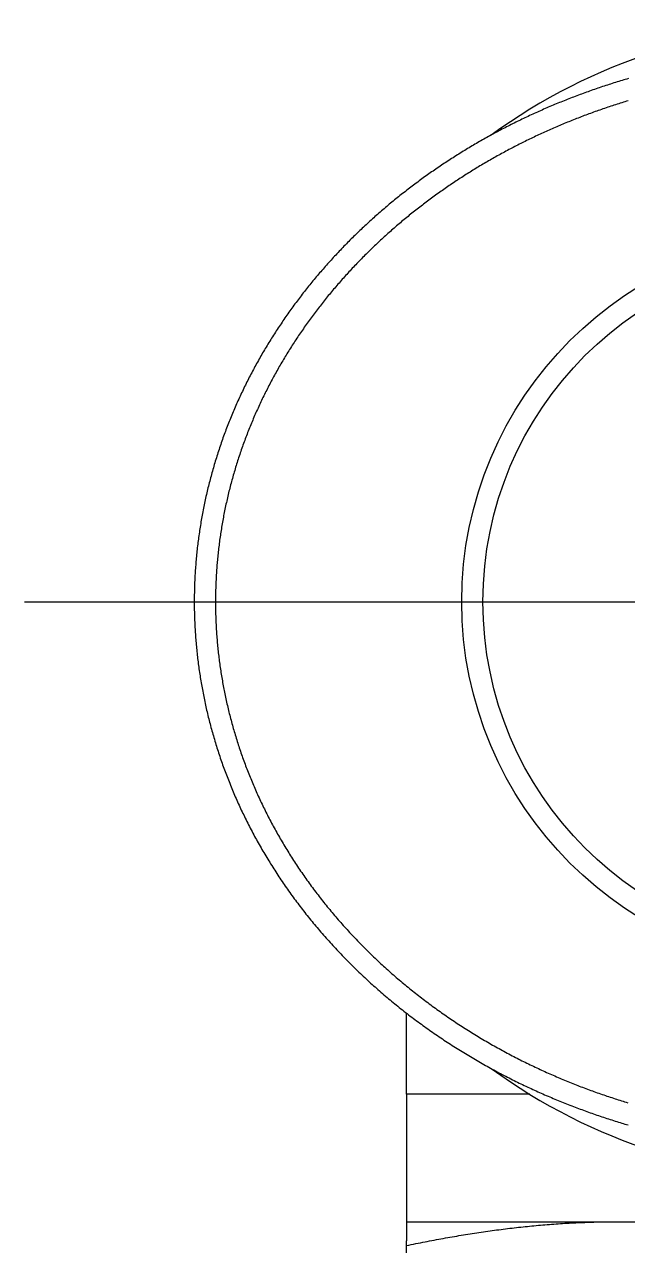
# Model space of a CAD drawing. Extents: x -15.1 to 52.3, y -18.2 to 44.1.
# Drawn here: x 33.33 to 40.44, y 27.72 to 42.1 of the extents above; entities that cross this region are included whole.
import ezdxf

# ---------------------------------------------------------------- set-up
doc = ezdxf.new("R2010")
doc.units = 0
doc.linetypes.add('CENTER', pattern=[50.8, 31.75, -6.35, 6.35, -6.35])
doc.layers.get('0').update_dxf_attribs({"linetype": 'CONTINUOUS'})
doc.layers.add('CENTER', color=1, linetype='CENTER')

msp = doc.modelspace()

# ---------------------------------------------------------------- linework, layer by layer
at = {"color": 7, "linetype": 'CONTINUOUS'}
for p, q in [((37.833685, 29.5), (37.833685, 30.455186)), ((37.833685, 29.5), (37.833685, 28)), ((39.284037, 29.5), (37.833685, 29.5)), ((37.833685, 28), (47.833685, 28)), ((37.833685, 28), (37.833685, 27.773064)), ((37.833685, 8.281532), (37.833685, 27.773064))]:
    msp.add_line(p, q, dxfattribs=at)
at = {"color": 7}
for points in [[(40.4483, 41.4626, 0), (40.429, 41.457, 0), (40.4098, 41.4513, 0), (40.3906, 41.4456, 0), (40.3713, 41.4398, 0), (40.3521, 41.434, 0), (40.3329, 41.4282, 0), (40.3137, 41.4223, 0), (40.2946, 41.4163, 0), (40.2754, 41.4103, 0), (40.2563, 41.4043, 0), (40.2371, 41.3982, 0), (40.218, 41.392, 0), (40.1989, 41.3858, 0), (40.1798, 41.3796, 0), (40.1608, 41.3733, 0), (40.1417, 41.367, 0), (40.1227, 41.3606, 0), (40.1037, 41.3542, 0), (40.0846, 41.3477, 0), (40.0657, 41.3412, 0), (40.0467, 41.3347, 0), (40.0277, 41.3281, 0), (40.0088, 41.3214, 0), (39.9898, 41.3147, 0), (39.9709, 41.308, 0), (39.952, 41.3012, 0), (39.9331, 41.2943, 0), (39.9142, 41.2875, 0), (39.8954, 41.2805, 0), (39.8765, 41.2735, 0), (39.8577, 41.2665, 0), (39.8389, 41.2595, 0), (39.8201, 41.2523, 0), (39.8013, 41.2452, 0), (39.7826, 41.238, 0), (39.7638, 41.2307, 0), (39.7451, 41.2234, 0), (39.7264, 41.216, 0), (39.7077, 41.2086, 0), (39.689, 41.2012, 0), (39.6704, 41.1937, 0), (39.6517, 41.1861, 0), (39.6331, 41.1786, 0), (39.6145, 41.1709, 0), (39.5959, 41.1632, 0), (39.5773, 41.1555, 0), (39.5588, 41.1477, 0), (39.5403, 41.1399, 0), (39.5217, 41.132, 0), (39.5033, 41.1241, 0), (39.4848, 41.1162, 0), (39.4663, 41.1082, 0), (39.4479, 41.1001, 0), (39.4295, 41.092, 0), (39.4111, 41.0838, 0), (39.3927, 41.0756, 0), (39.3743, 41.0674, 0), (39.356, 41.0591, 0), (39.3377, 41.0508, 0), (39.3194, 41.0424, 0), (39.3011, 41.034, 0), (39.2828, 41.0255, 0), (39.2646, 41.0169, 0), (39.2463, 41.0084, 0), (39.2281, 40.9998, 0), (39.21, 40.9911, 0), (39.1918, 40.9824, 0), (39.1737, 40.9736, 0), (39.1555, 40.9648, 0), (39.1374, 40.9559, 0), (39.1194, 40.947, 0), (39.1013, 40.9381, 0), (39.0833, 40.9291, 0), (39.0653, 40.9201, 0), (39.0473, 40.911, 0), (39.0293, 40.9018, 0), (39.0114, 40.8926, 0), (38.9934, 40.8834, 0), (38.9755, 40.8741, 0), (38.9576, 40.8648, 0), (38.9398, 40.8554, 0), (38.9219, 40.846, 0), (38.9041, 40.8365, 0), (38.8863, 40.827, 0), (38.8686, 40.8175, 0), (38.8508, 40.8079, 0), (38.8331, 40.7982, 0), (38.8154, 40.7885, 0), (38.7977, 40.7787, 0), (38.7801, 40.7689, 0), (38.7625, 40.7591, 0), (38.7448, 40.7492, 0), (38.7273, 40.7393, 0), (38.7097, 40.7293, 0), (38.6922, 40.7193, 0), (38.6747, 40.7092, 0), (38.6572, 40.699, 0), (38.6397, 40.6889, 0), (38.6223, 40.6787, 0), (38.6049, 40.6684, 0), (38.5875, 40.6581, 0), (38.5702, 40.6477, 0), (38.5529, 40.6373, 0), (38.5356, 40.6269, 0), (38.5183, 40.6164, 0), (38.5011, 40.6058, 0), (38.4838, 40.5952, 0), (38.4666, 40.5846, 0), (38.4495, 40.5739, 0), (38.4324, 40.5632, 0), (38.4153, 40.5524, 0), (38.3982, 40.5416, 0), (38.3811, 40.5307, 0), (38.3641, 40.5198, 0), (38.3471, 40.5088, 0), (38.3302, 40.4978, 0), (38.3132, 40.4868, 0), (38.2963, 40.4757, 0), (38.2794, 40.4645, 0), (38.2626, 40.4533, 0), (38.2458, 40.4421, 0), (38.229, 40.4308, 0), (38.2122, 40.4195, 0), (38.1955, 40.4081, 0), (38.1788, 40.3967, 0), (38.1622, 40.3852, 0), (38.1455, 40.3737, 0), (38.1289, 40.3621, 0), (38.1124, 40.3505, 0), (38.0958, 40.3389, 0), (38.0793, 40.3272, 0), (38.0628, 40.3155, 0), (38.0464, 40.3037, 0), (38.03, 40.2919, 0), (38.0136, 40.28, 0), (37.9973, 40.2681, 0), (37.981, 40.2561, 0), (37.9647, 40.2441, 0), (37.9484, 40.232, 0), (37.9322, 40.2199, 0), (37.916, 40.2078, 0), (37.8999, 40.1956, 0), (37.8838, 40.1834, 0), (37.8677, 40.1711, 0), (37.8516, 40.1588, 0), (37.8356, 40.1464, 0), (37.8196, 40.134, 0), (37.8037, 40.1216, 0), (37.7878, 40.1091, 0), (37.7719, 40.0965, 0), (37.7561, 40.0839, 0), (37.7403, 40.0713, 0), (37.7245, 40.0586, 0), (37.7088, 40.0459, 0), (37.6931, 40.0331, 0), (37.6774, 40.0203, 0), (37.6618, 40.0075, 0), (37.6462, 39.9946, 0), (37.6307, 39.9816, 0), (37.6152, 39.9686, 0), (37.5997, 39.9556, 0), (37.5842, 39.9425, 0), (37.5688, 39.9294, 0), (37.5535, 39.9163, 0), (37.5382, 39.903, 0), (37.5229, 39.8898, 0), (37.5076, 39.8765, 0), (37.4924, 39.8632, 0), (37.4772, 39.8498, 0), (37.4621, 39.8364, 0), (37.447, 39.8229, 0), (37.4319, 39.8094, 0), (37.4169, 39.7958, 0), (37.4019, 39.7822, 0), (37.387, 39.7686, 0), (37.3721, 39.7549, 0), (37.3572, 39.7412, 0), (37.3424, 39.7274, 0), (37.3276, 39.7136, 0), (37.3129, 39.6998, 0), (37.2982, 39.6859, 0), (37.2835, 39.6719, 0), (37.2689, 39.6579, 0), (37.2543, 39.6439, 0), (37.2398, 39.6298, 0), (37.2253, 39.6157, 0), (37.2108, 39.6016, 0), (37.1964, 39.5874, 0), (37.182, 39.5731, 0), (37.1677, 39.5589, 0), (37.1534, 39.5445, 0), (37.1392, 39.5302, 0), (37.125, 39.5158, 0), (37.1108, 39.5013, 0), (37.0967, 39.4868, 0), (37.0826, 39.4723, 0), (37.0686, 39.4577, 0), (37.0546, 39.4431, 0), (37.0406, 39.4284, 0), (37.0267, 39.4137, 0), (37.0128, 39.399, 0), (36.999, 39.3842, 0), (36.9852, 39.3694, 0), (36.9715, 39.3545, 0), (36.9578, 39.3396, 0), (36.9442, 39.3247, 0), (36.9306, 39.3097, 0), (36.917, 39.2946, 0), (36.9035, 39.2796, 0), (36.8901, 39.2644, 0), (36.8766, 39.2493, 0), (36.8633, 39.2341, 0), (36.8499, 39.2188, 0), (36.8366, 39.2035, 0), (36.8234, 39.1882, 0), (36.8102, 39.1729, 0), (36.7971, 39.1575, 0), (36.784, 39.142, 0), (36.7709, 39.1265, 0), (36.7579, 39.111, 0), (36.7449, 39.0954, 0), (36.732, 39.0798, 0), (36.7192, 39.0642, 0), (36.7063, 39.0485, 0), (36.6936, 39.0327, 0), (36.6808, 39.017, 0), (36.6682, 39.0011, 0), (36.6555, 38.9853, 0), (36.6429, 38.9694, 0), (36.6304, 38.9535, 0), (36.6179, 38.9375, 0), (36.6055, 38.9215, 0), (36.5931, 38.9054, 0), (36.5808, 38.8893, 0), (36.5685, 38.8732, 0), (36.5562, 38.857, 0), (36.544, 38.8408, 0), (36.5319, 38.8245, 0), (36.5198, 38.8082, 0), (36.5077, 38.7919, 0), (36.4957, 38.7755, 0), (36.4838, 38.7591, 0), (36.4719, 38.7426, 0), (36.4601, 38.7261, 0), (36.4483, 38.7096, 0), (36.4365, 38.693, 0), (36.4248, 38.6764, 0), (36.4132, 38.6597, 0), (36.4016, 38.643, 0), (36.39, 38.6262, 0), (36.3785, 38.6095, 0), (36.3671, 38.5926, 0), (36.3557, 38.5758, 0), (36.3444, 38.5589, 0), (36.3331, 38.5419, 0), (36.3219, 38.5249, 0), (36.3107, 38.5079, 0), (36.2995, 38.4909, 0), (36.2885, 38.4738, 0), (36.2775, 38.4566, 0), (36.2665, 38.4395, 0), (36.2556, 38.4222, 0), (36.2447, 38.405, 0), (36.2339, 38.3877, 0), (36.2232, 38.3704, 0), (36.2125, 38.353, 0), (36.2018, 38.3356, 0), (36.1912, 38.3182, 0), (36.1807, 38.3007, 0), (36.1702, 38.2832, 0), (36.1598, 38.2657, 0), (36.1495, 38.2481, 0), (36.1392, 38.2305, 0), (36.1289, 38.2128, 0), (36.1187, 38.1951, 0), (36.1086, 38.1774, 0), (36.0985, 38.1597, 0), (36.0885, 38.1419, 0), (36.0785, 38.124, 0), (36.0686, 38.1062, 0), (36.0588, 38.0883, 0), (36.049, 38.0703, 0), (36.0392, 38.0524, 0), (36.0296, 38.0344, 0), (36.0199, 38.0163, 0), (36.0104, 37.9982, 0), (36.0009, 37.9801, 0), (35.9915, 37.962, 0), (35.9821, 37.9438, 0), (35.9728, 37.9256, 0), (35.9635, 37.9074, 0), (35.9543, 37.8891, 0), (35.9452, 37.8708, 0), (35.9361, 37.8525, 0), (35.9271, 37.8341, 0), (35.9181, 37.8157, 0), (35.9092, 37.7973, 0), (35.9004, 37.7788, 0), (35.8916, 37.7603, 0), (35.8829, 37.7418, 0), (35.8743, 37.7232, 0), (35.8657, 37.7046, 0), (35.8572, 37.686, 0), (35.8487, 37.6673, 0), (35.8403, 37.6486, 0), (35.832, 37.6299, 0), (35.8237, 37.6112, 0), (35.8155, 37.5924, 0), (35.8074, 37.5736, 0), (35.7993, 37.5547, 0), (35.7913, 37.5359, 0), (35.7834, 37.517, 0), (35.7755, 37.4981, 0), (35.7677, 37.4791, 0), (35.7599, 37.4601, 0), (35.7523, 37.4411, 0), (35.7446, 37.4221, 0), (35.7371, 37.4031, 0), (35.7296, 37.384, 0), (35.7222, 37.3649, 0), (35.7148, 37.3457, 0), (35.7075, 37.3266, 0), (35.7003, 37.3074, 0), (35.6932, 37.2882, 0), (35.6861, 37.2689, 0), (35.679, 37.2497, 0), (35.6721, 37.2304, 0), (35.6652, 37.2111, 0), (35.6584, 37.1917, 0), (35.6516, 37.1724, 0), (35.6449, 37.153, 0), (35.6383, 37.1336, 0), (35.6318, 37.1141, 0), (35.6253, 37.0947, 0), (35.6189, 37.0752, 0), (35.6125, 37.0557, 0), (35.6062, 37.0362, 0), (35.6, 37.0167, 0), (35.5939, 36.9971, 0), (35.5878, 36.9775, 0), (35.5818, 36.9579, 0), (35.5759, 36.9383, 0), (35.57, 36.9187, 0), (35.5642, 36.899, 0), (35.5585, 36.8793, 0), (35.5528, 36.8596, 0), (35.5472, 36.8399, 0), (35.5417, 36.8202, 0), (35.5363, 36.8004, 0), (35.5309, 36.7806, 0), (35.5256, 36.7608, 0), (35.5203, 36.741, 0), (35.5152, 36.7212, 0), (35.5101, 36.7013, 0), (35.505, 36.6815, 0), (35.5001, 36.6616, 0), (35.4952, 36.6417, 0), (35.4904, 36.6218, 0), (35.4856, 36.6019, 0), (35.481, 36.5819, 0), (35.4764, 36.562, 0), (35.4718, 36.542, 0), (35.4674, 36.522, 0), (35.463, 36.502, 0), (35.4587, 36.482, 0), (35.4545, 36.4619, 0), (35.4503, 36.4419, 0), (35.4462, 36.4218, 0), (35.4422, 36.4017, 0), (35.4382, 36.3817, 0), (35.4344, 36.3616, 0), (35.4306, 36.3414, 0), (35.4268, 36.3213, 0), (35.4232, 36.3012, 0), (35.4196, 36.281, 0), (35.4161, 36.2609, 0), (35.4126, 36.2407, 0), (35.4093, 36.2205, 0), (35.406, 36.2003, 0), (35.4028, 36.1801, 0), (35.3996, 36.1599, 0), (35.3965, 36.1397, 0), (35.3935, 36.1195, 0), (35.3906, 36.0993, 0), (35.3878, 36.079, 0), (35.385, 36.0588, 0), (35.3823, 36.0385, 0), (35.3796, 36.0182, 0), (35.3771, 35.9979, 0), (35.3746, 35.9776, 0), (35.3722, 35.9574, 0), (35.3698, 35.9371, 0), (35.3675, 35.9167, 0), (35.3654, 35.8964, 0), (35.3632, 35.8761, 0), (35.3612, 35.8558, 0), (35.3592, 35.8354, 0), (35.3573, 35.8151, 0), (35.3555, 35.7947, 0), (35.3537, 35.7744, 0), (35.352, 35.754, 0), (35.3504, 35.7337, 0), (35.3489, 35.7133, 0), (35.3474, 35.6929, 0), (35.346, 35.6725, 0), (35.3447, 35.6522, 0), (35.3435, 35.6318, 0), (35.3423, 35.6114, 0), (35.3412, 35.591, 0), (35.3402, 35.5706, 0), (35.3393, 35.5502, 0), (35.3384, 35.5298, 0), (35.3376, 35.5094, 0), (35.3369, 35.489, 0), (35.3362, 35.4686, 0), (35.3357, 35.4482, 0), (35.3352, 35.4278, 0), (35.3347, 35.4073, 0), (35.3344, 35.3869, 0), (35.3341, 35.3665, 0), (35.3339, 35.3461, 0), (35.3338, 35.3257, 0), (35.3337, 35.3053, 0), (35.3337, 35.2848, 0), (35.3338, 35.2644, 0), (35.334, 35.244, 0), (35.3342, 35.2236, 0), (35.3345, 35.2032, 0), (35.3349, 35.1828, 0), (35.3354, 35.1623, 0), (35.3359, 35.1419, 0), (35.3365, 35.1215, 0), (35.3372, 35.1011, 0), (35.338, 35.0807, 0), (35.3388, 35.0603, 0), (35.3397, 35.0399, 0), (35.3407, 35.0195, 0), (35.3417, 34.9991, 0), (35.3429, 34.9787, 0), (35.3441, 34.9583, 0), (35.3453, 34.9379, 0), (35.3467, 34.9175, 0), (35.3481, 34.8971, 0), (35.3496, 34.8767, 0), (35.3512, 34.8563, 0), (35.3528, 34.8359, 0), (35.3545, 34.8155, 0), (35.3563, 34.7951, 0), (35.3582, 34.7747, 0), (35.3602, 34.7543, 0), (35.3622, 34.734, 0), (35.3643, 34.7136, 0), (35.3664, 34.6932, 0), (35.3687, 34.6728, 0), (35.371, 34.6525, 0), (35.3734, 34.6321, 0), (35.3758, 34.6117, 0), (35.3784, 34.5914, 0), (35.381, 34.571, 0), (35.3837, 34.5507, 0), (35.3864, 34.5303, 0), (35.3893, 34.51, 0), (35.3922, 34.4897, 0), (35.3952, 34.4693, 0), (35.3982, 34.449, 0), (35.4014, 34.4287, 0), (35.4046, 34.4083, 0), (35.4079, 34.388, 0), (35.4112, 34.3677, 0), (35.4147, 34.3474, 0), (35.4182, 34.3271, 0), (35.4218, 34.3068, 0), (35.4254, 34.2865, 0), (35.4292, 34.2662, 0), (35.433, 34.2459, 0), (35.4368, 34.2257, 0), (35.4408, 34.2054, 0), (35.4448, 34.1851, 0), (35.449, 34.1649, 0), (35.4531, 34.1446, 0), (35.4574, 34.1244, 0), (35.4617, 34.1041, 0), (35.4661, 34.0839, 0), (35.4706, 34.0637, 0), (35.4752, 34.0434, 0), (35.4798, 34.0232, 0), (35.4845, 34.003, 0), (35.4893, 33.9828, 0), (35.4942, 33.9626, 0), (35.4991, 33.9424, 0), (35.5041, 33.9223, 0), (35.5092, 33.9021, 0), (35.5144, 33.8819, 0), (35.5196, 33.8618, 0), (35.5249, 33.8416, 0), (35.5303, 33.8215, 0), (35.5358, 33.8013, 0), (35.5413, 33.7812, 0), (35.5469, 33.7611, 0), (35.5526, 33.741, 0), (35.5584, 33.7209, 0), (35.5643, 33.7008, 0), (35.5702, 33.6807, 0), (35.5762, 33.6607, 0), (35.5822, 33.6406, 0), (35.5884, 33.6205, 0), (35.5946, 33.6005, 0), (35.6009, 33.5805, 0), (35.6073, 33.5605, 0), (35.6137, 33.5404, 0), (35.6203, 33.5204, 0), (35.6269, 33.5004, 0), (35.6336, 33.4805, 0), (35.6403, 33.4605, 0), (35.6472, 33.4405, 0), (35.6541, 33.4206, 0), (35.6611, 33.4007, 0), (35.6681, 33.3807, 0), (35.6753, 33.3608, 0), (35.6825, 33.3409, 0), (35.6898, 33.321, 0), (35.6971, 33.3012, 0), (35.7046, 33.2813, 0), (35.7121, 33.2615, 0), (35.7197, 33.2416, 0), (35.7274, 33.2218, 0), (35.7352, 33.202, 0), (35.743, 33.1822, 0), (35.7509, 33.1624, 0), (35.7589, 33.1426, 0), (35.7669, 33.1229, 0), (35.7751, 33.1031, 0), (35.7833, 33.0834, 0), (35.7916, 33.0637, 0), (35.8, 33.044, 0), (35.8084, 33.0243, 0), (35.8169, 33.0047, 0), (35.8255, 32.985, 0), (35.8342, 32.9654, 0), (35.843, 32.9457, 0), (35.8518, 32.9261, 0), (35.8607, 32.9066, 0), (35.8697, 32.887, 0), (35.8788, 32.8674, 0), (35.8879, 32.8479, 0), (35.8971, 32.8284, 0), (35.9064, 32.8088, 0), (35.9158, 32.7894, 0), (35.9253, 32.7699, 0), (35.9348, 32.7504, 0), (35.9444, 32.731, 0), (35.9541, 32.7116, 0), (35.9638, 32.6922, 0), (35.9737, 32.6728, 0), (35.9836, 32.6534, 0), (35.9936, 32.6341, 0), (36.0037, 32.6147, 0), (36.0138, 32.5954, 0), (36.0241, 32.5761, 0), (36.0344, 32.5568, 0), (36.0448, 32.5376, 0), (36.0553, 32.5183, 0), (36.0658, 32.4991, 0), (36.0764, 32.4799, 0), (36.0871, 32.4607, 0), (36.0979, 32.4415, 0), (36.1088, 32.4224, 0), (36.1197, 32.4033, 0), (36.1308, 32.3842, 0), (36.1419, 32.3651, 0), (36.1531, 32.346, 0), (36.1643, 32.327, 0), (36.1757, 32.308, 0), (36.1871, 32.289, 0), (36.1986, 32.27, 0), (36.2101, 32.251, 0), (36.2218, 32.2321, 0), (36.2335, 32.2132, 0), (36.2453, 32.1943, 0), (36.2572, 32.1755, 0), (36.2692, 32.1566, 0), (36.2812, 32.1378, 0), (36.2933, 32.1191, 0), (36.3055, 32.1003, 0), (36.3178, 32.0816, 0), (36.3301, 32.0629, 0), (36.3425, 32.0442, 0), (36.355, 32.0256, 0), (36.3676, 32.0069, 0), (36.3803, 31.9883, 0), (36.393, 31.9698, 0), (36.4058, 31.9512, 0), (36.4187, 31.9327, 0), (36.4316, 31.9143, 0), (36.4447, 31.8958, 0), (36.4578, 31.8774, 0), (36.471, 31.859, 0), (36.4842, 31.8406, 0), (36.4976, 31.8223, 0), (36.511, 31.804, 0), (36.5245, 31.7858, 0), (36.5381, 31.7675, 0), (36.5517, 31.7493, 0), (36.5654, 31.7311, 0), (36.5792, 31.713, 0), (36.5931, 31.6949, 0), (36.607, 31.6768, 0), (36.621, 31.6588, 0), (36.6351, 31.6408, 0), (36.6493, 31.6228, 0), (36.6636, 31.6049, 0), (36.6779, 31.587, 0), (36.6923, 31.5691, 0), (36.7067, 31.5513, 0), (36.7213, 31.5335, 0), (36.7359, 31.5157, 0), (36.7506, 31.498, 0), (36.7654, 31.4803, 0), (36.7802, 31.4627, 0), (36.7951, 31.4451, 0), (36.8101, 31.4276, 0), (36.8252, 31.41, 0), (36.8403, 31.3926, 0), (36.8555, 31.3751, 0), (36.8707, 31.3578, 0), (36.8861, 31.3404, 0), (36.9015, 31.3231, 0), (36.9169, 31.3059, 0), (36.9325, 31.2887, 0), (36.9481, 31.2715, 0), (36.9637, 31.2544, 0), (36.9794, 31.2373, 0), (36.9952, 31.2203, 0), (37.0111, 31.2033, 0), (37.027, 31.1864, 0), (37.043, 31.1695, 0), (37.0591, 31.1526, 0), (37.0752, 31.1358, 0), (37.0914, 31.1191, 0), (37.1076, 31.1024, 0), (37.1239, 31.0858, 0), (37.1403, 31.0692, 0), (37.1567, 31.0526, 0), (37.1732, 31.0361, 0), (37.1898, 31.0197, 0), (37.2064, 31.0033, 0), (37.2231, 30.987, 0), (37.2398, 30.9707, 0), (37.2566, 30.9544, 0), (37.2734, 30.9382, 0), (37.2903, 30.9221, 0), (37.3073, 30.906, 0), (37.3243, 30.89, 0), (37.3413, 30.874, 0), (37.3585, 30.8581, 0), (37.3757, 30.8423, 0), (37.3929, 30.8265, 0), (37.4102, 30.8107, 0), (37.4275, 30.795, 0), (37.4449, 30.7794, 0), (37.4624, 30.7638, 0), (37.4799, 30.7483, 0), (37.4974, 30.7328, 0), (37.515, 30.7174, 0), (37.5327, 30.702, 0), (37.5504, 30.6868, 0), (37.5681, 30.6715, 0), (37.5859, 30.6563, 0), (37.6038, 30.6412, 0), (37.6217, 30.6262, 0), (37.6396, 30.6112, 0), (37.6576, 30.5963, 0), (37.6757, 30.5814, 0), (37.6938, 30.5666, 0), (37.7119, 30.5518, 0), (37.7301, 30.5371, 0), (37.7483, 30.5225, 0), (37.7666, 30.508, 0), (37.7849, 30.4935, 0), (37.8033, 30.479, 0), (37.8217, 30.4647, 0), (37.8401, 30.4504, 0), (37.8586, 30.4361, 0), (37.8771, 30.422, 0), (37.8957, 30.4078, 0), (37.9143, 30.3938, 0), (37.9329, 30.3798, 0), (37.9516, 30.3659, 0), (37.9703, 30.352, 0), (37.9891, 30.3382, 0), (38.0079, 30.3245, 0), (38.0267, 30.3109, 0), (38.0455, 30.2973, 0), (38.0644, 30.2837, 0), (38.0834, 30.2703, 0), (38.1023, 30.2569, 0), (38.1213, 30.2435, 0), (38.1404, 30.2303, 0), (38.1594, 30.217, 0), (38.1785, 30.2039, 0), (38.1977, 30.1908, 0), (38.2168, 30.1778, 0), (38.236, 30.1649, 0), (38.2552, 30.152, 0), (38.2744, 30.1392, 0), (38.2937, 30.1265, 0), (38.313, 30.1138, 0), (38.3323, 30.1012, 0), (38.3517, 30.0886, 0), (38.3711, 30.0762, 0), (38.3905, 30.0637, 0), (38.4099, 30.0514, 0), (38.4293, 30.0391, 0), (38.4488, 30.0269, 0), (38.4683, 30.0148, 0), (38.4878, 30.0027, 0), (38.5074, 29.9907, 0), (38.5269, 29.9788, 0), (38.5465, 29.9669, 0), (38.5661, 29.9551, 0), (38.5857, 29.9434, 0), (38.6054, 29.9317, 0), (38.625, 29.9201, 0), (38.6447, 29.9086, 0), (38.6644, 29.8971, 0), (38.6841, 29.8857, 0), (38.7038, 29.8744, 0), (38.7236, 29.8631, 0), (38.7433, 29.8519, 0), (38.7631, 29.8408, 0), (38.7829, 29.8298, 0), (38.8027, 29.8188, 0), (38.8225, 29.8079, 0), (38.8423, 29.797, 0), (38.8621, 29.7863, 0), (38.882, 29.7756, 0), (38.9018, 29.7649, 0), (38.9217, 29.7544, 0), (38.9416, 29.7439, 0), (38.9615, 29.7335, 0), (38.9814, 29.7231, 0), (39.0012, 29.7128, 0), (39.0211, 29.7026, 0), (39.0411, 29.6925, 0), (39.061, 29.6824, 0), (39.0809, 29.6724, 0), (39.1008, 29.6624, 0), (39.1207, 29.6526, 0), (39.1407, 29.6428, 0), (39.1606, 29.633, 0), (39.1806, 29.6233, 0), (39.2005, 29.6137, 0), (39.2204, 29.6042, 0), (39.2404, 29.5947, 0), (39.2603, 29.5853, 0), (39.2803, 29.576, 0), (39.3003, 29.5667, 0), (39.3202, 29.5575, 0), (39.3402, 29.5484, 0), (39.3601, 29.5393, 0), (39.3801, 29.5303, 0), (39.4, 29.5214, 0), (39.42, 29.5125, 0), (39.4399, 29.5037, 0), (39.4599, 29.495, 0), (39.4798, 29.4863, 0), (39.4997, 29.4777, 0), (39.5197, 29.4692, 0), (39.5396, 29.4607, 0), (39.5595, 29.4523, 0), (39.5794, 29.4439, 0), (39.5994, 29.4357, 0), (39.6193, 29.4275, 0), (39.6392, 29.4193, 0), (39.6591, 29.4112, 0), (39.679, 29.4032, 0), (39.6988, 29.3952, 0), (39.7187, 29.3873, 0), (39.7386, 29.3795, 0), (39.7584, 29.3717, 0), (39.7783, 29.364, 0), (39.7981, 29.3564, 0), (39.8179, 29.3488, 0), (39.8377, 29.3413, 0), (39.8576, 29.3338, 0), (39.8773, 29.3265, 0), (39.8971, 29.3191, 0), (39.9169, 29.3119, 0), (39.9367, 29.3047, 0), (39.9564, 29.2975, 0), (39.9761, 29.2904, 0), (39.9958, 29.2834, 0), (40.0155, 29.2765, 0), (40.0352, 29.2696, 0), (40.0549, 29.2627, 0), (40.0746, 29.256, 0), (40.0942, 29.2493, 0), (40.1138, 29.2426, 0), (40.1334, 29.236, 0), (40.153, 29.2295, 0), (40.1726, 29.223, 0), (40.1921, 29.2166, 0), (40.2117, 29.2103, 0), (40.2312, 29.204, 0), (40.2507, 29.1978, 0), (40.2702, 29.1916, 0), (40.2896, 29.1855, 0), (40.3091, 29.1795, 0), (40.3285, 29.1735, 0), (40.3478, 29.1676, 0), (40.3672, 29.1617, 0), (40.3865, 29.1559, 0), (40.4058, 29.1502, 0), (40.4251, 29.1445, 0), (40.4443, 29.1389, 0)], [(40.4434, 41.2005, 0), (40.4248, 41.1948, 0), (40.4062, 41.1891, 0), (40.3876, 41.1834, 0), (40.369, 41.1776, 0), (40.3504, 41.1718, 0), (40.3319, 41.166, 0), (40.3133, 41.16, 0), (40.2948, 41.1541, 0), (40.2762, 41.1481, 0), (40.2577, 41.1421, 0), (40.2392, 41.136, 0), (40.2208, 41.1298, 0), (40.2023, 41.1237, 0), (40.1839, 41.1174, 0), (40.1654, 41.1112, 0), (40.147, 41.1048, 0), (40.1286, 41.0985, 0), (40.1102, 41.0921, 0), (40.0918, 41.0856, 0), (40.0735, 41.0791, 0), (40.0551, 41.0726, 0), (40.0368, 41.066, 0), (40.0185, 41.0594, 0), (40.0002, 41.0527, 0), (39.9819, 41.046, 0), (39.9637, 41.0392, 0), (39.9454, 41.0324, 0), (39.9272, 41.0256, 0), (39.909, 41.0187, 0), (39.8908, 41.0117, 0), (39.8726, 41.0047, 0), (39.8544, 40.9977, 0), (39.8363, 40.9906, 0), (39.8181, 40.9835, 0), (39.8, 40.9763, 0), (39.7819, 40.9691, 0), (39.7638, 40.9618, 0), (39.7458, 40.9545, 0), (39.7277, 40.9472, 0), (39.7097, 40.9398, 0), (39.6917, 40.9323, 0), (39.6737, 40.9248, 0), (39.6557, 40.9173, 0), (39.6378, 40.9097, 0), (39.6198, 40.9021, 0), (39.6019, 40.8944, 0), (39.584, 40.8867, 0), (39.5661, 40.8789, 0), (39.5483, 40.8711, 0), (39.5304, 40.8633, 0), (39.5126, 40.8554, 0), (39.4948, 40.8475, 0), (39.477, 40.8395, 0), (39.4592, 40.8314, 0), (39.4415, 40.8234, 0), (39.4238, 40.8152, 0), (39.4061, 40.8071, 0), (39.3884, 40.7989, 0), (39.3707, 40.7906, 0), (39.3531, 40.7823, 0), (39.3354, 40.7739, 0), (39.3178, 40.7656, 0), (39.3002, 40.7571, 0), (39.2827, 40.7486, 0), (39.2651, 40.7401, 0), (39.2476, 40.7315, 0), (39.2301, 40.7229, 0), (39.2126, 40.7142, 0), (39.1952, 40.7055, 0), (39.1777, 40.6968, 0), (39.1603, 40.688, 0), (39.1429, 40.6791, 0), (39.1255, 40.6702, 0), (39.1082, 40.6613, 0), (39.0908, 40.6523, 0), (39.0735, 40.6433, 0), (39.0562, 40.6342, 0), (39.039, 40.6251, 0), (39.0217, 40.6159, 0), (39.0045, 40.6067, 0), (38.9873, 40.5975, 0), (38.9702, 40.5882, 0), (38.953, 40.5788, 0), (38.9359, 40.5694, 0), (38.9188, 40.56, 0), (38.9017, 40.5505, 0), (38.8846, 40.541, 0), (38.8676, 40.5314, 0), (38.8506, 40.5218, 0), (38.8336, 40.5121, 0), (38.8166, 40.5024, 0), (38.7997, 40.4927, 0), (38.7828, 40.4829, 0), (38.7659, 40.473, 0), (38.749, 40.4632, 0), (38.7322, 40.4532, 0), (38.7154, 40.4433, 0), (38.6986, 40.4332, 0), (38.6819, 40.4232, 0), (38.6651, 40.4131, 0), (38.6484, 40.4029, 0), (38.6318, 40.3927, 0), (38.6151, 40.3825, 0), (38.5985, 40.3722, 0), (38.5819, 40.3618, 0), (38.5653, 40.3515, 0), (38.5488, 40.341, 0), (38.5323, 40.3306, 0), (38.5158, 40.3201, 0), (38.4993, 40.3095, 0), (38.4829, 40.2989, 0), (38.4665, 40.2883, 0), (38.4502, 40.2776, 0), (38.4338, 40.2669, 0), (38.4175, 40.2561, 0), (38.4012, 40.2453, 0), (38.385, 40.2344, 0), (38.3687, 40.2235, 0), (38.3526, 40.2126, 0), (38.3364, 40.2016, 0), (38.3203, 40.1905, 0), (38.3042, 40.1794, 0), (38.2881, 40.1683, 0), (38.272, 40.1572, 0), (38.256, 40.1459, 0), (38.24, 40.1347, 0), (38.2241, 40.1234, 0), (38.2082, 40.1121, 0), (38.1923, 40.1007, 0), (38.1764, 40.0892, 0), (38.1606, 40.0778, 0), (38.1448, 40.0663, 0), (38.1291, 40.0547, 0), (38.1133, 40.0431, 0), (38.0977, 40.0315, 0), (38.082, 40.0198, 0), (38.0664, 40.0081, 0), (38.0508, 39.9963, 0), (38.0352, 39.9845, 0), (38.0197, 39.9726, 0), (38.0042, 39.9607, 0), (37.9887, 39.9488, 0), (37.9733, 39.9368, 0), (37.9579, 39.9248, 0), (37.9425, 39.9127, 0), (37.9272, 39.9006, 0), (37.9119, 39.8884, 0), (37.8967, 39.8763, 0), (37.8815, 39.864, 0), (37.8663, 39.8517, 0), (37.8511, 39.8394, 0), (37.836, 39.827, 0), (37.8209, 39.8146, 0), (37.8059, 39.8022, 0), (37.7909, 39.7897, 0), (37.7759, 39.7772, 0), (37.761, 39.7646, 0), (37.7461, 39.752, 0), (37.7312, 39.7393, 0), (37.7164, 39.7266, 0), (37.7016, 39.7139, 0), (37.6869, 39.7011, 0), (37.6722, 39.6883, 0), (37.6575, 39.6754, 0), (37.6428, 39.6625, 0), (37.6282, 39.6496, 0), (37.6137, 39.6366, 0), (37.5992, 39.6235, 0), (37.5847, 39.6105, 0), (37.5702, 39.5974, 0), (37.5558, 39.5842, 0), (37.5414, 39.571, 0), (37.5271, 39.5578, 0), (37.5128, 39.5445, 0), (37.4986, 39.5312, 0), (37.4844, 39.5178, 0), (37.4702, 39.5044, 0), (37.4561, 39.491, 0), (37.442, 39.4775, 0), (37.4279, 39.464, 0), (37.4139, 39.4504, 0), (37.3999, 39.4368, 0), (37.386, 39.4232, 0), (37.3721, 39.4095, 0), (37.3582, 39.3958, 0), (37.3444, 39.382, 0), (37.3307, 39.3682, 0), (37.3169, 39.3544, 0), (37.3032, 39.3405, 0), (37.2896, 39.3266, 0), (37.276, 39.3126, 0), (37.2624, 39.2986, 0), (37.2489, 39.2846, 0), (37.2354, 39.2705, 0), (37.222, 39.2564, 0), (37.2086, 39.2422, 0), (37.1952, 39.228, 0), (37.1819, 39.2138, 0), (37.1687, 39.1995, 0), (37.1554, 39.1852, 0), (37.1422, 39.1708, 0), (37.1291, 39.1564, 0), (37.116, 39.142, 0), (37.103, 39.1275, 0), (37.09, 39.113, 0), (37.077, 39.0984, 0), (37.0641, 39.0838, 0), (37.0512, 39.0692, 0), (37.0384, 39.0545, 0), (37.0256, 39.0398, 0), (37.0128, 39.0251, 0), (37.0001, 39.0103, 0), (36.9875, 38.9955, 0), (36.9749, 38.9806, 0), (36.9623, 38.9657, 0), (36.9498, 38.9507, 0), (36.9373, 38.9358, 0), (36.9249, 38.9207, 0), (36.9125, 38.9057, 0), (36.9002, 38.8906, 0), (36.8879, 38.8755, 0), (36.8757, 38.8603, 0), (36.8635, 38.8451, 0), (36.8513, 38.8298, 0), (36.8392, 38.8145, 0), (36.8271, 38.7992, 0), (36.8151, 38.7838, 0), (36.8032, 38.7684, 0), (36.7913, 38.753, 0), (36.7794, 38.7375, 0), (36.7676, 38.722, 0), (36.7558, 38.7064, 0), (36.7441, 38.6909, 0), (36.7324, 38.6752, 0), (36.7208, 38.6596, 0), (36.7092, 38.6438, 0), (36.6977, 38.6281, 0), (36.6862, 38.6123, 0), (36.6747, 38.5965, 0), (36.6634, 38.5806, 0), (36.652, 38.5647, 0), (36.6407, 38.5488, 0), (36.6295, 38.5328, 0), (36.6183, 38.5168, 0), (36.6072, 38.5007, 0), (36.5961, 38.4847, 0), (36.585, 38.4685, 0), (36.574, 38.4524, 0), (36.5631, 38.4362, 0), (36.5522, 38.4199, 0), (36.5414, 38.4036, 0), (36.5306, 38.3873, 0), (36.5198, 38.371, 0), (36.5091, 38.3546, 0), (36.4985, 38.3382, 0), (36.4879, 38.3217, 0), (36.4774, 38.3052, 0), (36.4669, 38.2887, 0), (36.4565, 38.2721, 0), (36.4461, 38.2555, 0), (36.4358, 38.2389, 0), (36.4255, 38.2222, 0), (36.4153, 38.2055, 0), (36.4052, 38.1888, 0), (36.395, 38.172, 0), (36.385, 38.1552, 0), (36.375, 38.1384, 0), (36.365, 38.1215, 0), (36.3552, 38.1046, 0), (36.3453, 38.0877, 0), (36.3355, 38.0707, 0), (36.3258, 38.0537, 0), (36.3161, 38.0366, 0), (36.3065, 38.0196, 0), (36.297, 38.0025, 0), (36.2875, 37.9853, 0), (36.278, 37.9681, 0), (36.2686, 37.9509, 0), (36.2593, 37.9337, 0), (36.25, 37.9164, 0), (36.2408, 37.8991, 0), (36.2316, 37.8818, 0), (36.2225, 37.8644, 0), (36.2135, 37.847, 0), (36.2045, 37.8296, 0), (36.1955, 37.8121, 0), (36.1866, 37.7946, 0), (36.1778, 37.7771, 0), (36.1691, 37.7596, 0), (36.1604, 37.742, 0), (36.1517, 37.7244, 0), (36.1431, 37.7067, 0), (36.1346, 37.6891, 0), (36.1261, 37.6713, 0), (36.1177, 37.6536, 0), (36.1094, 37.6358, 0), (36.1011, 37.6181, 0), (36.0929, 37.6002, 0), (36.0847, 37.5824, 0), (36.0766, 37.5645, 0), (36.0686, 37.5466, 0), (36.0606, 37.5287, 0), (36.0527, 37.5107, 0), (36.0448, 37.4927, 0), (36.037, 37.4747, 0), (36.0293, 37.4566, 0), (36.0216, 37.4386, 0), (36.014, 37.4205, 0), (36.0064, 37.4023, 0), (35.999, 37.3842, 0), (35.9915, 37.366, 0), (35.9842, 37.3478, 0), (35.9769, 37.3296, 0), (35.9696, 37.3113, 0), (35.9625, 37.293, 0), (35.9554, 37.2747, 0), (35.9483, 37.2564, 0), (35.9413, 37.238, 0), (35.9344, 37.2197, 0), (35.9276, 37.2013, 0), (35.9208, 37.1828, 0), (35.9141, 37.1644, 0), (35.9074, 37.1459, 0), (35.9008, 37.1274, 0), (35.8943, 37.1089, 0), (35.8878, 37.0904, 0), (35.8814, 37.0718, 0), (35.8751, 37.0533, 0), (35.8688, 37.0347, 0), (35.8626, 37.016, 0), (35.8564, 36.9974, 0), (35.8504, 36.9787, 0), (35.8444, 36.9601, 0), (35.8384, 36.9414, 0), (35.8325, 36.9226, 0), (35.8267, 36.9039, 0), (35.821, 36.8851, 0), (35.8153, 36.8664, 0), (35.8097, 36.8476, 0), (35.8041, 36.8288, 0), (35.7986, 36.8099, 0), (35.7932, 36.7911, 0), (35.7879, 36.7722, 0), (35.7826, 36.7533, 0), (35.7774, 36.7344, 0), (35.7722, 36.7155, 0), (35.7672, 36.6965, 0), (35.7622, 36.6776, 0), (35.7572, 36.6586, 0), (35.7523, 36.6396, 0), (35.7475, 36.6206, 0), (35.7428, 36.6016, 0), (35.7381, 36.5826, 0), (35.7335, 36.5635, 0), (35.729, 36.5445, 0), (35.7245, 36.5254, 0), (35.7201, 36.5063, 0), (35.7158, 36.4872, 0), (35.7115, 36.4681, 0), (35.7073, 36.4489, 0), (35.7032, 36.4298, 0), (35.6991, 36.4106, 0), (35.6952, 36.3915, 0), (35.6912, 36.3723, 0), (35.6874, 36.3531, 0), (35.6836, 36.3339, 0), (35.6799, 36.3147, 0), (35.6763, 36.2954, 0), (35.6727, 36.2762, 0), (35.6692, 36.2569, 0), (35.6658, 36.2377, 0), (35.6624, 36.2184, 0), (35.6591, 36.1991, 0), (35.6559, 36.1798, 0), (35.6528, 36.1605, 0), (35.6497, 36.1412, 0), (35.6467, 36.1219, 0), (35.6438, 36.1026, 0), (35.6409, 36.0832, 0), (35.6381, 36.0639, 0), (35.6354, 36.0445, 0), (35.6327, 36.0252, 0), (35.6301, 36.0058, 0), (35.6276, 35.9864, 0), (35.6251, 35.967, 0), (35.6228, 35.9476, 0), (35.6205, 35.9282, 0), (35.6182, 35.9088, 0), (35.616, 35.8894, 0), (35.6139, 35.87, 0), (35.6119, 35.8506, 0), (35.61, 35.8311, 0), (35.6081, 35.8117, 0), (35.6063, 35.7923, 0), (35.6045, 35.7728, 0), (35.6028, 35.7534, 0), (35.6012, 35.7339, 0), (35.5997, 35.7144, 0), (35.5982, 35.695, 0), (35.5968, 35.6755, 0), (35.5955, 35.656, 0), (35.5942, 35.6366, 0), (35.5931, 35.6171, 0), (35.5919, 35.5976, 0), (35.5909, 35.5781, 0), (35.5899, 35.5586, 0), (35.589, 35.5391, 0), (35.5882, 35.5196, 0), (35.5874, 35.5001, 0), (35.5867, 35.4806, 0), (35.5861, 35.4611, 0), (35.5856, 35.4416, 0), (35.5851, 35.4221, 0), (35.5847, 35.4026, 0), (35.5843, 35.3831, 0), (35.5841, 35.3636, 0), (35.5839, 35.3441, 0), (35.5838, 35.3245, 0), (35.5837, 35.305, 0), (35.5837, 35.2855, 0), (35.5838, 35.266, 0), (35.584, 35.2465, 0), (35.5842, 35.227, 0), (35.5845, 35.2075, 0), (35.5849, 35.188, 0), (35.5853, 35.1685, 0), (35.5858, 35.149, 0), (35.5864, 35.1294, 0), (35.587, 35.1099, 0), (35.5878, 35.0904, 0), (35.5886, 35.0709, 0), (35.5894, 35.0514, 0), (35.5904, 35.0319, 0), (35.5914, 35.0124, 0), (35.5925, 34.9929, 0), (35.5936, 34.9734, 0), (35.5948, 34.9539, 0), (35.5961, 34.9344, 0), (35.5975, 34.9149, 0), (35.5989, 34.8955, 0), (35.6004, 34.876, 0), (35.602, 34.8565, 0), (35.6036, 34.837, 0), (35.6053, 34.8175, 0), (35.6071, 34.798, 0), (35.609, 34.7785, 0), (35.6109, 34.7591, 0), (35.6129, 34.7396, 0), (35.615, 34.7201, 0), (35.6171, 34.7006, 0), (35.6193, 34.6812, 0), (35.6216, 34.6617, 0), (35.624, 34.6422, 0), (35.6264, 34.6228, 0), (35.6289, 34.6033, 0), (35.6315, 34.5839, 0), (35.6341, 34.5644, 0), (35.6368, 34.545, 0), (35.6396, 34.5255, 0), (35.6425, 34.5061, 0), (35.6454, 34.4866, 0), (35.6484, 34.4672, 0), (35.6515, 34.4478, 0), (35.6546, 34.4284, 0), (35.6578, 34.4089, 0), (35.6611, 34.3895, 0), (35.6644, 34.3701, 0), (35.6679, 34.3507, 0), (35.6714, 34.3313, 0), (35.6749, 34.3119, 0), (35.6786, 34.2925, 0), (35.6823, 34.2731, 0), (35.6861, 34.2537, 0), (35.6899, 34.2344, 0), (35.6939, 34.215, 0), (35.6979, 34.1956, 0), (35.7019, 34.1763, 0), (35.7061, 34.1569, 0), (35.7103, 34.1376, 0), (35.7146, 34.1182, 0), (35.719, 34.0989, 0), (35.7234, 34.0795, 0), (35.7279, 34.0602, 0), (35.7325, 34.0409, 0), (35.7371, 34.0216, 0), (35.7419, 34.0023, 0), (35.7466, 33.983, 0), (35.7515, 33.9637, 0), (35.7565, 33.9444, 0), (35.7615, 33.9251, 0), (35.7665, 33.9058, 0), (35.7717, 33.8865, 0), (35.7769, 33.8673, 0), (35.7822, 33.848, 0), (35.7876, 33.8288, 0), (35.7931, 33.8095, 0), (35.7986, 33.7903, 0), (35.8042, 33.7711, 0), (35.8098, 33.7519, 0), (35.8156, 33.7327, 0), (35.8214, 33.7135, 0), (35.8273, 33.6943, 0), (35.8332, 33.6751, 0), (35.8393, 33.6559, 0), (35.8454, 33.6368, 0), (35.8515, 33.6176, 0), (35.8578, 33.5985, 0), (35.8641, 33.5793, 0), (35.8705, 33.5602, 0), (35.877, 33.5411, 0), (35.8835, 33.522, 0), (35.8901, 33.5029, 0), (35.8968, 33.4838, 0), (35.9036, 33.4647, 0), (35.9104, 33.4456, 0), (35.9173, 33.4266, 0), (35.9243, 33.4075, 0), (35.9314, 33.3885, 0), (35.9385, 33.3695, 0), (35.9457, 33.3505, 0), (35.953, 33.3315, 0), (35.9604, 33.3125, 0), (35.9678, 33.2935, 0), (35.9753, 33.2746, 0), (35.9829, 33.2556, 0), (35.9905, 33.2367, 0), (35.9982, 33.2178, 0), (36.006, 33.1988, 0), (36.0139, 33.1799, 0), (36.0218, 33.1611, 0), (36.0299, 33.1422, 0), (36.038, 33.1233, 0), (36.0461, 33.1045, 0), (36.0544, 33.0857, 0), (36.0627, 33.0668, 0), (36.0711, 33.048, 0), (36.0795, 33.0292, 0), (36.0881, 33.0105, 0), (36.0967, 32.9917, 0), (36.1054, 32.973, 0), (36.1142, 32.9542, 0), (36.123, 32.9355, 0), (36.1319, 32.9168, 0), (36.1409, 32.8981, 0), (36.15, 32.8795, 0), (36.1591, 32.8608, 0), (36.1683, 32.8422, 0), (36.1776, 32.8235, 0), (36.187, 32.8049, 0), (36.1964, 32.7863, 0), (36.2059, 32.7678, 0), (36.2155, 32.7492, 0), (36.2252, 32.7307, 0), (36.2349, 32.7121, 0), (36.2447, 32.6936, 0), (36.2546, 32.6751, 0), (36.2646, 32.6567, 0), (36.2746, 32.6382, 0), (36.2848, 32.6197, 0), (36.295, 32.6013, 0), (36.3052, 32.5829, 0), (36.3156, 32.5645, 0), (36.326, 32.5461, 0), (36.3365, 32.5278, 0), (36.3471, 32.5095, 0), (36.3578, 32.4911, 0), (36.3685, 32.4728, 0), (36.3793, 32.4546, 0), (36.3902, 32.4363, 0), (36.4011, 32.4181, 0), (36.4122, 32.3999, 0), (36.4233, 32.3817, 0), (36.4345, 32.3635, 0), (36.4457, 32.3453, 0), (36.4571, 32.3272, 0), (36.4685, 32.3091, 0), (36.48, 32.291, 0), (36.4915, 32.273, 0), (36.5031, 32.2549, 0), (36.5149, 32.2369, 0), (36.5266, 32.2189, 0), (36.5385, 32.201, 0), (36.5504, 32.183, 0), (36.5624, 32.1651, 0), (36.5745, 32.1472, 0), (36.5867, 32.1294, 0), (36.5989, 32.1115, 0), (36.6112, 32.0937, 0), (36.6236, 32.0759, 0), (36.6361, 32.0582, 0), (36.6486, 32.0405, 0), (36.6612, 32.0228, 0), (36.6739, 32.0051, 0), (36.6866, 31.9874, 0), (36.6994, 31.9698, 0), (36.7123, 31.9522, 0), (36.7253, 31.9347, 0), (36.7383, 31.9171, 0), (36.7515, 31.8996, 0), (36.7646, 31.8822, 0), (36.7779, 31.8647, 0), (36.7912, 31.8473, 0), (36.8047, 31.8299, 0), (36.8181, 31.8126, 0), (36.8317, 31.7953, 0), (36.8453, 31.778, 0), (36.859, 31.7607, 0), (36.8728, 31.7435, 0), (36.8867, 31.7263, 0), (36.9006, 31.7092, 0), (36.9146, 31.6921, 0), (36.9286, 31.675, 0), (36.9428, 31.6579, 0), (36.957, 31.6409, 0), (36.9713, 31.624, 0), (36.9856, 31.607, 0), (37, 31.5901, 0), (37.0145, 31.5733, 0), (37.0291, 31.5564, 0), (37.0437, 31.5397, 0), (37.0584, 31.5229, 0), (37.0731, 31.5062, 0), (37.088, 31.4896, 0), (37.1029, 31.473, 0), (37.1178, 31.4564, 0), (37.1328, 31.4399, 0), (37.1479, 31.4234, 0), (37.1631, 31.407, 0), (37.1783, 31.3906, 0), (37.1936, 31.3742, 0), (37.2089, 31.3579, 0), (37.2243, 31.3416, 0), (37.2398, 31.3254, 0), (37.2553, 31.3092, 0), (37.2709, 31.2931, 0), (37.2865, 31.277, 0), (37.3023, 31.261, 0), (37.318, 31.245, 0), (37.3339, 31.229, 0), (37.3497, 31.2132, 0), (37.3657, 31.1973, 0), (37.3817, 31.1815, 0), (37.3978, 31.1658, 0), (37.4139, 31.1501, 0), (37.4301, 31.1344, 0), (37.4463, 31.1188, 0), (37.4626, 31.1033, 0), (37.4789, 31.0878, 0), (37.4953, 31.0723, 0), (37.5118, 31.0569, 0), (37.5283, 31.0416, 0), (37.5449, 31.0263, 0), (37.5615, 31.011, 0), (37.5782, 30.9958, 0), (37.5949, 30.9807, 0), (37.6117, 30.9656, 0), (37.6285, 30.9506, 0), (37.6454, 30.9356, 0), (37.6623, 30.9207, 0), (37.6793, 30.9058, 0), (37.6963, 30.891, 0), (37.7134, 30.8763, 0), (37.7305, 30.8616, 0), (37.7477, 30.8469, 0), (37.7649, 30.8324, 0), (37.7822, 30.8178, 0), (37.7995, 30.8034, 0), (37.8169, 30.789, 0), (37.8343, 30.7746, 0), (37.8518, 30.7603, 0), (37.8693, 30.7461, 0), (37.8868, 30.7319, 0), (37.9044, 30.7178, 0), (37.9221, 30.7037, 0), (37.9397, 30.6897, 0), (37.9575, 30.6758, 0), (37.9752, 30.6619, 0), (37.993, 30.6481, 0), (38.0109, 30.6344, 0), (38.0288, 30.6207, 0), (38.0467, 30.6071, 0), (38.0647, 30.5935, 0), (38.0827, 30.58, 0), (38.1007, 30.5665, 0), (38.1188, 30.5532, 0), (38.1369, 30.5398, 0), (38.1551, 30.5266, 0), (38.1733, 30.5134, 0), (38.1915, 30.5002, 0), (38.2097, 30.4872, 0), (38.228, 30.4742, 0), (38.2463, 30.4612, 0), (38.2647, 30.4483, 0), (38.2831, 30.4355, 0), (38.3015, 30.4227, 0), (38.32, 30.4101, 0), (38.3384, 30.3974, 0), (38.357, 30.3848, 0), (38.3755, 30.3723, 0), (38.3941, 30.3599, 0), (38.4127, 30.3475, 0), (38.4313, 30.3352, 0), (38.45, 30.3229, 0), (38.4686, 30.3108, 0), (38.4873, 30.2986, 0), (38.5061, 30.2866, 0), (38.5248, 30.2746, 0), (38.5436, 30.2626, 0), (38.5624, 30.2508, 0), (38.5813, 30.239, 0), (38.6001, 30.2272, 0), (38.619, 30.2155, 0), (38.6379, 30.2039, 0), (38.6568, 30.1924, 0), (38.6757, 30.1809, 0), (38.6947, 30.1695, 0), (38.7137, 30.1581, 0), (38.7327, 30.1469, 0), (38.7517, 30.1356, 0), (38.7707, 30.1245, 0), (38.7898, 30.1134, 0), (38.8088, 30.1024, 0), (38.8279, 30.0914, 0), (38.847, 30.0805, 0), (38.8661, 30.0697, 0), (38.8853, 30.0589, 0), (38.9044, 30.0483, 0), (38.9236, 30.0376, 0), (38.9427, 30.0271, 0), (38.9619, 30.0166, 0), (38.9811, 30.0062, 0), (39.0003, 29.9958, 0), (39.0195, 29.9855, 0), (39.0388, 29.9753, 0), (39.058, 29.9651, 0), (39.0772, 29.955, 0), (39.0965, 29.945, 0), (39.1157, 29.9351, 0), (39.135, 29.9252, 0), (39.1543, 29.9154, 0), (39.1736, 29.9056, 0), (39.1928, 29.8959, 0), (39.2121, 29.8863, 0), (39.2314, 29.8767, 0), (39.2507, 29.8672, 0), (39.27, 29.8578, 0), (39.2894, 29.8484, 0), (39.3087, 29.8391, 0), (39.328, 29.8299, 0), (39.3473, 29.8207, 0), (39.3666, 29.8116, 0), (39.3859, 29.8026, 0), (39.4053, 29.7936, 0), (39.4246, 29.7847, 0), (39.4439, 29.7759, 0), (39.4632, 29.7671, 0), (39.4826, 29.7584, 0), (39.5019, 29.7497, 0), (39.5212, 29.7411, 0), (39.5405, 29.7326, 0), (39.5599, 29.7241, 0), (39.5792, 29.7157, 0), (39.5985, 29.7074, 0), (39.6178, 29.6991, 0), (39.6371, 29.6909, 0), (39.6564, 29.6827, 0), (39.6757, 29.6747, 0), (39.695, 29.6666, 0), (39.7143, 29.6587, 0), (39.7336, 29.6508, 0), (39.7529, 29.6429, 0), (39.7722, 29.6352, 0), (39.7914, 29.6275, 0), (39.8107, 29.6198, 0), (39.8299, 29.6122, 0), (39.8492, 29.6047, 0), (39.8684, 29.5972, 0), (39.8876, 29.5898, 0), (39.9069, 29.5825, 0), (39.9261, 29.5752, 0), (39.9453, 29.568, 0), (39.9645, 29.5608, 0), (39.9836, 29.5537, 0), (40.0028, 29.5466, 0), (40.0219, 29.5397, 0), (40.0411, 29.5327, 0), (40.0602, 29.5259, 0), (40.0793, 29.5191, 0), (40.0984, 29.5123, 0), (40.1175, 29.5056, 0), (40.1366, 29.499, 0), (40.1556, 29.4925, 0), (40.1747, 29.486, 0), (40.1937, 29.4795, 0), (40.2127, 29.4731, 0), (40.2317, 29.4668, 0), (40.2507, 29.4605, 0), (40.2697, 29.4543, 0), (40.2886, 29.4482, 0), (40.3075, 29.4421, 0), (40.3264, 29.436, 0), (40.3453, 29.43, 0), (40.3642, 29.4241, 0), (40.383, 29.4183, 0), (40.4019, 29.4125, 0), (40.4206, 29.4067, 0), (40.4394, 29.401, 0)], [(37.8337, 27.7185, 0), (37.8611, 27.7242, 0), (37.8884, 27.7299, 0), (37.9157, 27.7355, 0), (37.9429, 27.741, 0), (37.97, 27.7465, 0), (37.9971, 27.752, 0), (38.0242, 27.7573, 0), (38.0512, 27.7626, 0), (38.0781, 27.7679, 0), (38.105, 27.7731, 0), (38.1319, 27.7782, 0), (38.1587, 27.7833, 0), (38.1855, 27.7883, 0), (38.2122, 27.7933, 0), (38.2388, 27.7982, 0), (38.2655, 27.8031, 0), (38.2921, 27.8079, 0), (38.3186, 27.8126, 0), (38.3451, 27.8173, 0), (38.3716, 27.8219, 0), (38.398, 27.8264, 0), (38.4244, 27.831, 0), (38.4508, 27.8354, 0), (38.4771, 27.8398, 0), (38.5034, 27.8441, 0), (38.5297, 27.8484, 0), (38.5559, 27.8526, 0), (38.5821, 27.8568, 0), (38.6083, 27.8609, 0), (38.6345, 27.8649, 0), (38.6606, 27.8689, 0), (38.6867, 27.8728, 0), (38.7128, 27.8767, 0), (38.7388, 27.8805, 0), (38.7649, 27.8842, 0), (38.7909, 27.8879, 0), (38.8169, 27.8916, 0), (38.8429, 27.8952, 0), (38.8688, 27.8987, 0), (38.8948, 27.9022, 0), (38.9207, 27.9056, 0), (38.9466, 27.9089, 0), (38.9725, 27.9122, 0), (38.9984, 27.9154, 0), (39.0243, 27.9186, 0), (39.0502, 27.9217, 0), (39.076, 27.9248, 0), (39.1019, 27.9278, 0), (39.1278, 27.9307, 0), (39.1536, 27.9336, 0), (39.1795, 27.9365, 0), (39.2053, 27.9392, 0), (39.2312, 27.9419, 0), (39.257, 27.9446, 0), (39.2829, 27.9472, 0), (39.3087, 27.9497, 0), (39.3346, 27.9522, 0), (39.3604, 27.9546, 0), (39.3863, 27.957, 0), (39.4122, 27.9592, 0), (39.4381, 27.9615, 0), (39.464, 27.9637, 0), (39.4899, 27.9658, 0), (39.5158, 27.9678, 0), (39.5417, 27.9698, 0), (39.5677, 27.9717, 0), (39.5937, 27.9736, 0), (39.6197, 27.9754, 0), (39.6457, 27.9772, 0), (39.6717, 27.9789, 0), (39.6978, 27.9805, 0), (39.7238, 27.982, 0), (39.7499, 27.9835, 0), (39.7761, 27.985, 0), (39.8022, 27.9863, 0), (39.8284, 27.9877, 0), (39.8546, 27.9889, 0), (39.8809, 27.9901, 0), (39.9072, 27.9912, 0), (39.9335, 27.9922, 0), (39.9599, 27.9932, 0), (39.9863, 27.9942, 0), (40.0127, 27.995, 0), (40.0392, 27.9958, 0), (40.0657, 27.9965, 0), (40.0923, 27.9972, 0), (40.1189, 27.9978, 0), (40.1455, 27.9983, 0), (40.1723, 27.9987, 0), (40.199, 27.9991, 0), (40.2258, 27.9994, 0), (40.2527, 27.9997, 0), (40.2796, 27.9999, 0), (40.3066, 28, 0), (40.3337, 28, 0)], [(40.3337, 28, 0), (40.3607, 28, 0), (40.3877, 27.9999, 0), (40.4147, 27.9997, 0), (40.4415, 27.9994, 0)]]:
    msp.add_polyline3d(points, dxfattribs=at)
at = {"color": 7, "linetype": 'CONTINUOUS'}
for radius in [4.35, 4.1]:
    msp.add_circle((42.833685, 35.3), radius, dxfattribs=at)
for start, end in [(53.9274305, 126.0725695), (233.9274305, 306.0725695)]:
    msp.add_arc((42.833685, 35.3), 6.8, start, end, dxfattribs=at)
at = {"layer": 'CENTER', "color": 1, "linetype": 'CENTER'}
msp.add_line((33.333694, 35.3), (52.333673, 35.3), dxfattribs=at)

doc.saveas('drawing.dxf')
